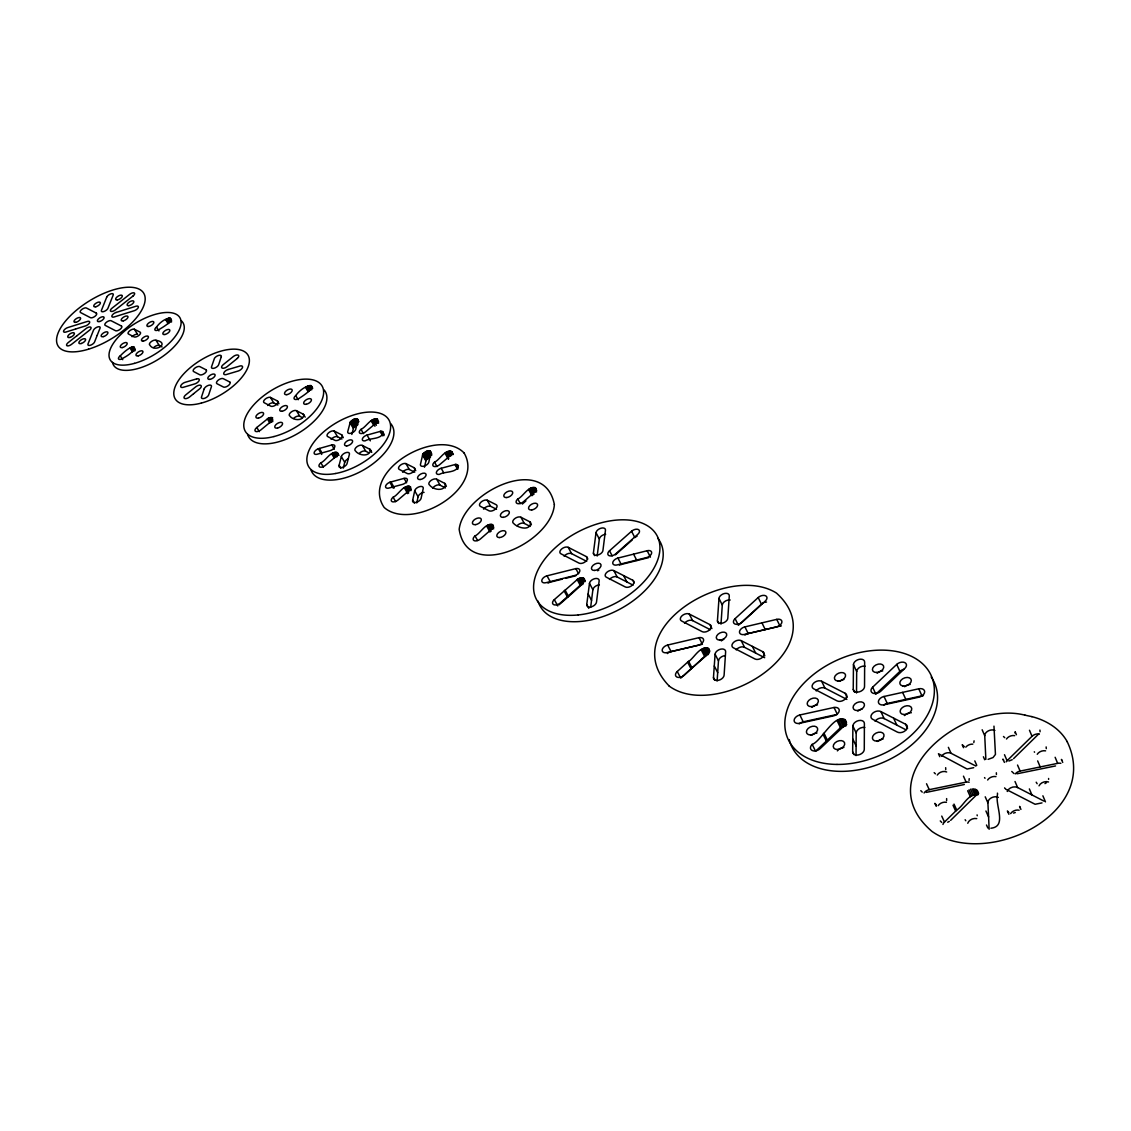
<?xml version="1.0" encoding="UTF-8"?>
<svg xmlns="http://www.w3.org/2000/svg" width="1131" height="1131" viewBox="0 0 1131 1131"><rect width="100%" height="100%" fill="white"/><g stroke="black" fill="none" stroke-linecap="round" stroke-linejoin="round"><path stroke-width="1.5" d="M856.04 755.593L856.195 733.001L852.887 726.06A6.023 4.043 -23.6 0 1 858.669 720.574A6.023 4.043 -23.6 0 1 864.395 723.557L864.282 749.358A6.079 4.142 -23.7 0 1 858.443 754.942A6.079 4.142 -23.7 0 1 852.661 751.832L852.887 726.06M856.52 693.006L856.676 671.545L853.453 664.646A5.867 3.831 -23.3 0 1 859.079 659.359A5.867 3.831 -23.3 0 1 864.65 662.116L864.536 686.277A5.924 3.916 -23.4 0 1 859.277 691.847A5.924 3.916 -23.4 0 1 853.241 689.387L853.453 664.646M717.125 680.947L718.468 660.872L715.089 654.227A5.613 3.563 -26.1 0 1 720.617 649.166A5.613 3.563 -26.1 0 1 725.635 651.781L724.109 675.165A5.669 3.633 -26.3 0 1 718.51 680.311A5.669 3.633 -26.3 0 1 713.463 677.596L715.089 654.227M720.998 624.086L722.285 605.014L718.991 598.412A5.485 3.379 -25.7 0 1 724.377 593.521A5.485 3.379 -25.7 0 1 729.283 595.938L727.827 617.922A5.528 3.45 -25.9 0 1 722.766 623.068A5.528 3.45 -25.9 0 1 717.436 620.933L718.991 598.412M945.742 769.674L945.672 767.68M590.651 607.375L592.884 589.703L589.477 583.342A5.231 3.11 -27.9 0 1 594.75 578.662A5.231 3.11 -27.9 0 1 599.147 580.938L596.504 602.116A5.287 3.181 -28.1 0 1 591.174 606.866A5.287 3.181 -28.1 0 1 586.749 604.505L589.477 583.342M597.168 556.056L599.331 539.006L596.009 532.687A5.118 2.969 -27.5 0 1 601.155 528.163A5.118 2.969 -27.5 0 1 605.467 530.283L602.964 550.246A5.16 3.025 -27.6 0 1 598.101 554.982A5.16 3.025 -27.6 0 1 593.393 553.144L596.009 532.687M946.633 800.649L946.633 798.585M996.439 774.537L996.34 772.784M1015.256 733.397L1015.143 731.715L1016.43 734.712M1040.068 731.771L1039.926 730.075M1046.302 748.651L1046.147 746.927M416.788 502.913L418.088 496.735A4.736 2.573 -29.7 0 1 421.863 492.975M412.716 500.058L414.695 490.812A4.75 2.559 -29.7 0 1 419.615 486.641A4.75 2.559 -29.7 0 1 423.22 488.521L421.029 498.587A4.764 2.587 -29.8 0 1 415.671 502.503A4.764 2.587 -29.8 0 1 412.716 500.058L414.427 503.026M424.45 467.244L426.104 460.091L430.614 456.825L427.306 450.93L422.782 454.21L420.421 464.558A4.68 2.502 -29.5 0 0 424.337 466.043A4.68 2.502 -29.5 0 0 428.903 461.816L430.883 451.976L430.077 450.972L427.306 450.93M969.055 780.447L969.21 778.651M343.259 468.135L344.715 462.31A4.538 2.361 -30.4 0 1 348.39 458.719M339.13 465.293L341.336 456.556A4.552 2.361 -30.4 0 1 346.1 452.584A4.552 2.361 -30.4 0 1 349.408 454.309L346.977 463.823A4.566 2.375 -30.5 0 1 341.788 467.555A4.566 2.375 -30.5 0 1 339.13 465.293L340.827 468.163M351.798 434.445L353.621 427.702L357.976 424.563L354.667 418.866L350.313 421.99L347.698 431.773A4.496 2.304 -30.1 0 0 351.317 433.145A4.496 2.304 -30.1 0 0 355.756 429.116L357.99 419.813L357.283 418.866L354.667 418.866M973.805 742.586L974.088 740.833M846.44 722.37L844.376 725.664L820.116 748.68A5.994 4.043 -24.7 0 1 812.044 750.418A5.994 4.043 -24.7 0 1 812.185 744.368C821.672 741.272 836.898 708.642 846.44 722.37L845.182 719.57M942.957 824.457A6.39 4.538 -21.7 0 1 944.484 822.053L956.713 810.065C963.697 805.922 968.108 793.128 977.834 794.994L975.162 789M812.185 744.368L815.578 751.267L840.489 727.7L846.101 725.763L842.779 718.835M687.62 662.172C694.208 658.525 699.382 645.561 708.473 648.459C712.191 653.506 702.224 657.139 700.301 660.49L684.184 675.292A5.598 3.549 -27 0 1 676.79 677.002A5.598 3.549 -27 0 1 677.257 671.503L687.62 662.172L691.041 668.774L680.706 678.119L677.257 671.503M691.041 668.774L707.045 654.92L703.666 648.289M564.185 591.004L578.224 578.733L581.9 577.715L584.359 578.832L583.469 582.408L560.396 602.922A5.231 3.11 -28.6 0 1 553.596 604.604A5.231 3.11 -28.6 0 1 554.317 599.628L564.185 591.004L567.635 597.324L559.011 604.859M567.635 597.324L580.514 585.801L577.107 579.468M975.869 795.574L950.634 820.343M1006.152 761.87A6.348 4.425 -19.9 0 1 1007.071 760.725L1032.023 736.295A6.348 4.383 -19.2 0 1 1039.389 734.033M1013.56 758.647L1038.668 734.019M903.895 669.283A5.938 3.916 -22.4 0 0 899.894 671.376L875.846 694.151L872.623 687.21L896.727 664.406A5.952 3.916 -22.4 0 1 904.786 662.596A5.952 3.916 -22.4 0 1 904.857 668.364L880.696 691.267A5.966 3.958 -23 0 1 872.623 693.049A5.966 3.958 -23 0 1 872.623 687.21M763.821 602.682A5.528 3.464 -25 0 0 761.446 604.194L738.402 625.287L735.108 618.643L758.194 597.536A5.542 3.45 -25 0 1 765.588 595.768A5.542 3.45 -25 0 1 765.334 600.999L742.176 622.191A5.556 3.478 -25.6 0 1 734.782 623.944A5.556 3.478 -25.6 0 1 735.108 618.643M609.51 550.769L631.565 531.245A5.174 3.025 -26.9 0 1 638.351 529.534A5.174 3.025 -26.9 0 1 637.827 534.284L615.716 553.879A5.188 3.054 -27.4 0 1 608.93 555.59A5.188 3.054 -27.4 0 1 609.51 550.769L612.182 555.858M615.434 554.826L632.257 539.911M475.034 535.938C480.491 533.662 486.146 521.235 493.342 525.265L492.367 528.573L480.307 539.063A4.948 2.785 -29.3 0 1 473.988 540.561A4.948 2.785 -29.3 0 1 475.034 535.938L477.607 540.505M517.786 498.983C523.073 496.905 529.138 484.096 536.179 488.465L534.949 491.745L523.399 501.768A4.92 2.757 -28.5 0 1 517.051 503.436A4.92 2.757 -28.5 0 1 517.786 498.983L520.288 503.578M522.324 504.058L525.929 500.934M393.121 497.23C398.395 495.152 403.809 483.361 410.638 487.037L409.592 490.133L397.914 500.1A4.736 2.545 -30.1 0 1 391.962 501.57A4.736 2.545 -30.1 0 1 393.121 497.23L395.68 501.655M434.516 462.127C439.634 460.26 445.43 448.088 452.103 452.075L450.817 455.171L439.634 464.685A4.708 2.516 -29.3 0 1 433.64 466.325A4.708 2.516 -29.3 0 1 434.516 462.127L437.018 466.58M320.851 462.819C325.954 460.882 331.157 449.7 337.66 453.05L336.571 455.977L325.233 465.477A4.538 2.347 -30.7 0 1 319.592 466.919A4.538 2.347 -30.7 0 1 320.851 462.819L323.409 467.103M361.015 429.356C366.373 427.009 370.671 417.339 377.556 419.205L376.566 422.641L365.709 431.717A4.51 2.319 -30 0 1 360.026 433.314A4.51 2.319 -30 0 1 361.015 429.356L363.503 433.654M256.808 427.49L268.287 418.258L272.599 417.664L271.822 420.888L260.851 429.936A4.368 2.163 -31.1 0 1 255.493 431.349A4.368 2.163 -31.1 0 1 256.808 427.49L259.338 431.646M295.742 395.567C305.865 381.713 323.678 382.646 300.068 397.744A4.326 2.135 -30.4 0 1 294.668 399.3A4.326 2.135 -30.4 0 1 295.742 395.567L298.202 399.738M120.268 355.827C135.833 339.767 140.668 348.588 123.59 357.877A3.987 1.795 -31.8 0 1 118.826 359.234A3.987 1.795 -31.8 0 1 120.268 355.827L122.728 359.7M156.516 327.057C165.861 314.192 181.865 316.213 160.121 328.867A3.958 1.781 -31.3 0 1 155.315 330.351A3.958 1.781 -31.3 0 1 156.516 327.057L158.934 330.945M1044.973 783.613L1046.472 782.638M973.72 767.666L967.09 769.038L938.447 753.727L939.79 756.681M1012.231 759.693L1008.923 761.05M947.693 822.237L949.291 821.403M1042.004 802.897L1035.105 804.268L1005.798 789.212M1013.503 813.09L1015.27 812.553M318.334 448.753L331.821 444.95A4.51 2.319 -30.5 0 1 334.762 446.901A4.51 2.319 -30.5 0 1 329.828 450.732L317.995 454.012A4.496 2.304 -30.6 0 1 314.121 452.895A4.496 2.304 -30.6 0 1 318.334 448.753L321.713 454.45M367.052 435.082L366.529 435.237A4.538 2.347 -30 0 0 362.358 439.026A4.538 2.347 -30 0 0 365.228 440.807C370.162 437.739 381.811 439.705 383.31 432.24L380.638 431.293L367.052 435.082L370.374 440.836M389.842 482.258L404.064 478.371A4.694 2.516 -29.9 0 1 407.287 480.477A4.694 2.516 -29.9 0 1 402.184 484.478L389.7 487.843A4.694 2.502 -30.1 0 1 385.53 486.613A4.694 2.502 -30.1 0 1 389.842 482.258L393.235 488.125L394.323 487.829L390.93 481.947M441.203 468.276L440.652 468.432A4.722 2.545 -29.3 0 0 436.382 472.419A4.722 2.545 -29.3 0 0 439.507 474.341C444.596 471.16 457.15 473.366 458.437 465.435L455.553 464.403L441.203 468.276L443.705 472.744M617.936 558.078L617.3 558.247A5.217 3.096 -27.4 0 0 612.748 562.729A5.217 3.096 -27.4 0 0 616.607 565.048L646.423 557.625A5.245 3.11 -26.9 0 0 651.654 552.96A5.245 3.11 -26.9 0 0 647.144 550.726L617.936 558.078L621.272 564.454L648.742 557.583M621.272 564.454L620.636 564.623A5.217 3.096 -27.4 0 0 619.406 565.161M964.333 784.504L926.303 792.379M547.022 575.82L575.835 568.61A5.188 3.054 -28.1 0 1 579.793 571.141A5.188 3.054 -28.1 0 1 574.279 575.622L546.004 582.691A5.16 3.025 -28.6 0 1 541.791 580.443A5.16 3.025 -28.6 0 1 547.022 575.82L550.458 582.097L562.305 579.143M565.684 578.309L575.849 575.778M744.905 626.885L744.226 627.055A5.598 3.52 -25.5 0 0 739.476 631.904A5.598 3.52 -25.5 0 0 743.901 634.548L776.417 626.956A5.627 3.549 -24.9 0 0 781.917 621.909A5.627 3.549 -24.9 0 0 776.757 619.364L744.905 626.885L748.213 633.558L780.008 626.079A5.613 3.563 -24.8 0 1 781.38 625.895M748.213 633.558L747.534 633.728A5.584 3.534 -25.5 0 0 744.99 635.085M667.672 645.038L699.043 637.658A5.542 3.478 -26.5 0 1 703.581 640.542A5.542 3.478 -26.5 0 1 697.785 645.377L666.979 652.601A5.514 3.45 -27.1 0 1 662.186 650.028A5.514 3.45 -27.1 0 1 667.672 645.038L671.093 651.597L702.422 644.26L699.043 637.658M884.032 696.484L883.283 696.654A6.008 4.001 -22.9 0 0 878.377 701.913A6.008 4.001 -22.9 0 0 883.438 704.91L918.938 697.177A6.051 4.043 -22.1 0 0 924.663 691.705A6.051 4.043 -22.1 0 0 918.768 688.793L884.032 696.484L887.255 703.468L921.935 695.834A6.037 4.043 -22 0 1 923.433 695.65M887.255 703.468L886.506 703.638A5.994 4.015 -22.8 0 0 883.792 705.08M799.857 714.976L834.028 707.469A5.938 3.958 -24.1 0 1 839.244 710.735A5.938 3.958 -24.1 0 1 833.151 715.951L799.589 723.303A5.909 3.916 -24.9 0 1 794.118 720.376A5.909 3.916 -24.9 0 1 799.857 714.976L803.222 721.832L837.35 714.368L834.028 707.469M1060.85 763.326A6.461 4.524 -18.6 0 0 1057.669 763.354L1019.314 771.257A6.404 4.482 -19.6 0 0 1015.341 773.873M924.084 793.001A6.277 4.397 -22.1 0 1 929.258 789.664L966.143 782.115A6.319 4.439 -21.1 0 1 969.154 782.256M1016.981 773.788L1055.534 765.941M988.098 759.353L993.032 757.558L995.45 754.434L993.965 726.13M990.883 828.231C1007.636 826.549 994.545 804.975 997.584 793.962L997.386 793.128M1025.082 715.202C965.323 699.453 866.671 775.866 932.043 831.469C986.43 869.442 1102.174 813.726 1067.113 741.526M1031.755 716.602C1046.118 720.221 1059.973 728.548 1067.296 741.823M1024.856 715.145L1031.995 716.658M303.235 414.186L303.9 414.78C303.15 421.524 293.056 420.534 289.805 415.982A4.368 2.163 -30.6 0 1 291.077 412.122A4.368 2.163 -30.6 0 1 296.463 410.694L303.235 414.186L305.2 417.127M529.732 521.759L530.623 522.494C530.425 531.683 517.277 527.725 513.587 523.37A4.962 2.799 -28.6 0 1 514.577 518.776A4.962 2.799 -28.6 0 1 520.939 517.263L529.732 521.759L531.414 524.841M444.709 483.361L445.515 484.04C445.105 491.985 432.975 489.935 429.596 485.043A4.75 2.559 -29.5 0 1 430.699 480.717A4.75 2.559 -29.5 0 1 436.707 479.233L444.709 483.361L446.392 486.344M369.752 449.247L370.473 449.869C369.879 457.193 358.838 455.722 355.516 450.986A4.552 2.361 -30.2 0 1 356.717 446.901A4.552 2.361 -30.2 0 1 362.401 445.444L369.752 449.247L371.42 452.131M964.333 746.658L962.212 744.707L963.527 747.69M669.128 686.065C717.492 721.465 837.209 647.724 776.432 593.054C727.36 562.149 614.43 630.49 669.396 686.234M1013.956 773.547L1011.764 771.455M487.235 500.199L496.141 504.695A4.892 2.729 -28.9 0 1 495.35 509.148A4.892 2.729 -28.9 0 1 489.044 510.802L480.647 506.49A4.877 2.7 -29 0 1 480.929 502.221A4.877 2.7 -29 0 1 487.235 500.199L490.585 506.264L496.523 509.275M632.78 580.274A5.287 3.181 -27.3 0 1 632.243 585.264A5.287 3.181 -27.3 0 1 625.287 586.961L606.188 577.121A5.245 3.11 -27.6 0 1 607.022 572.159A5.245 3.11 -27.6 0 1 613.85 570.618L632.78 580.274L634.123 582.847M414.087 467.711A4.68 2.502 -29.7 0 1 413.154 471.91A4.68 2.502 -29.7 0 1 407.217 473.521L399.54 469.563A4.665 2.474 -29.8 0 1 399.992 465.548A4.665 2.474 -29.8 0 1 405.944 463.597L414.087 467.711L415.756 470.666M613.85 570.618L617.201 577.008L633.077 585.151M762.845 651.739A5.683 3.633 -25.4 0 1 762.577 657.252A5.683 3.633 -25.4 0 1 754.985 658.991L733.171 647.695A5.613 3.563 -25.8 0 1 733.765 642.224A5.613 3.563 -25.8 0 1 741.215 640.655L762.845 651.739L764.839 655.782M905.606 724.25A6.107 4.128 -22.6 0 1 905.691 730.343A6.107 4.128 -22.6 0 1 897.392 732.11L872.468 719.203A6.023 4.043 -23.1 0 1 872.75 713.18A6.023 4.043 -23.1 0 1 880.893 711.597L905.606 724.25L907.543 728.477M586.367 556.608A5.16 3.025 -27.9 0 1 585.731 561.414A5.16 3.025 -27.9 0 1 579.001 563.111L560.905 553.78A5.118 2.969 -28.2 0 1 561.584 549.044A5.118 2.969 -28.2 0 1 568.229 547.347L586.367 556.608L587.71 559.138M277.321 400.911A4.312 2.121 -30.7 0 1 276.218 404.644A4.312 2.121 -30.7 0 1 270.86 406.199L264.371 402.82A4.298 2.092 -30.8 0 1 265.036 399.257A4.298 2.092 -30.8 0 1 270.436 397.405L277.321 400.911L278.975 403.682M341.633 434.813A4.496 2.304 -30.3 0 1 340.601 438.771A4.496 2.304 -30.3 0 1 334.96 440.355L327.919 436.693A4.482 2.276 -30.4 0 1 328.485 432.919A4.482 2.276 -30.4 0 1 334.154 431.01L341.633 434.813L343.301 437.669M134.349 329.206L140.088 332.132A3.944 1.767 -31.5 0 1 138.859 335.426A3.944 1.767 -31.5 0 1 134.066 336.897L128.651 334.083A3.93 1.753 -31.5 0 1 129.5 330.931A3.93 1.753 -31.5 0 1 134.349 329.206L137.558 334.338A3.93 1.753 -31.5 0 0 132.058 336.727M405.944 463.597L409.295 469.464L414.724 472.221M741.215 640.655L744.551 647.342L764.669 657.705M880.893 711.597L884.145 718.581L905.846 729.764M1015.016 781.507L1017.631 787.558L1043.97 801.116M845.154 693.303A5.924 3.916 -23.9 0 1 845.083 699.142A5.924 3.916 -23.9 0 1 837.096 700.895L813.641 688.765A5.853 3.831 -24.3 0 1 813.797 683.025A5.853 3.831 -24.3 0 1 821.643 681.258L845.154 693.303L847.119 697.445M568.229 547.347L571.593 553.639L586.706 561.372M709.9 624.609A5.528 3.45 -26.3 0 1 709.505 629.91A5.528 3.45 -26.3 0 1 702.181 631.649L681.583 620.976A5.471 3.379 -26.6 0 1 682.035 615.759A5.471 3.379 -26.6 0 1 689.26 614.034L709.9 624.609L711.908 628.582M270.436 397.405L273.73 402.919L277.873 405.039M334.154 431.01L337.49 436.693L341.972 438.998M520.939 517.263L524.303 523.413L530.156 526.424M821.643 681.258L824.937 688.115L846.865 699.41M948.372 747.337L951.03 753.274L975.883 766.069M689.26 614.034L692.596 620.594L710.296 629.698M436.707 479.233L440.058 485.185L445.402 487.942M156.021 340.29C170.654 342.877 154.678 353.367 149.829 345.054A3.987 1.795 -31.4 0 1 151.229 341.661A3.987 1.795 -31.4 0 1 156.021 340.29L159.259 345.492L162.072 346.948M296.463 410.694L299.786 416.279L302.5 417.692M362.401 445.444L365.751 451.212L368.692 452.739M935.408 773.844L934.164 772.629M1008.894 812.609L1007.382 810.969L1008.894 814.278M1037.141 783.726L1036.194 782.214M1004.752 737.695L1003.48 736.493M1034.54 752.242L1034.3 751.762M922.232 792.11L920.804 790.654M936.341 804.848L934.885 803.363L936.256 806.332M941.741 822.435L940.271 820.922M464.219 453.107C438.347 425.694 359.404 471.132 384.172 507.48C411.359 531.598 485.538 489.327 464.035 452.867M1003.607 760.089L1002.928 759.113L1004.427 762.407M984.55 777.591L985.016 778.284M1005.049 788.59L1004.611 787.869M965.139 819.721L965.803 820.738M131.846 347.061L134.292 350.935M130.927 347.5L133.373 351.373M130.065 348.065L132.497 351.939M133.557 346.637L135.183 349.225M132.737 346.765L135.183 350.638M170.018 317.868L171.601 320.455M169.226 317.952L171.615 321.84M168.349 318.207L170.739 322.095M167.43 318.617L169.028 321.204M166.554 319.14L168.943 323.028M166.144 319.451L168.533 323.339M165.748 319.748L168.137 323.636M271.228 417.339L272.896 420.11M270.295 417.452L272.811 421.623M269.291 417.777L271.808 421.934M268.287 418.258L270.79 422.414M267.34 418.866L269.842 423.022M319.366 448.456L321.911 452.725M331.708 453.785L334.239 458.083M341.336 456.556L344.715 462.31M337.264 452.57L338.947 455.44M336.628 452.287L338.31 455.157M331.821 444.95L334.352 449.233M335.78 452.202L337.476 455.058M334.804 452.329L337.335 456.613M333.758 452.64L336.289 456.938M332.698 453.149L335.228 457.433M307.462 386.208L309.908 390.379M306.487 386.788L308.947 390.958M306.063 387.127L308.509 391.298M305.639 387.466L308.084 391.637M311.096 385.544L312.736 388.329M310.361 385.417L311.986 388.202M309.456 385.501L311.902 389.672M308.466 385.77L310.926 389.941M350.879 421.213L354.187 426.924M350.313 421.99L353.621 427.702M350.016 422.683L353.339 428.38M357.283 418.866L358.923 421.722M356.562 418.668L358.216 421.524M355.671 418.668L358.145 422.952M353.621 419.248L356.915 424.959M370.077 449.389L371.746 452.287M352.589 419.799L355.897 425.496M351.656 420.463L354.964 426.175M404.318 487.758L407.711 493.653M414.695 490.812L418.088 496.735M380.115 431.42L382.603 435.746M373.117 419.544L376.411 425.284M372.113 420.152L374.573 424.45M409.493 486.217L411.189 489.172M371.661 420.506L374.955 426.246M371.222 420.859L373.697 425.171M404.064 478.371L406.595 482.781M408.602 486.118L411.133 490.543M407.556 486.231L410.101 490.656M406.439 486.556L408.984 490.995M405.336 487.079L408.729 492.989M376.962 418.88L378.602 421.75M376.171 418.753L378.631 423.065M375.223 418.823L377.683 423.135M382.391 431.378L384.045 434.262M381.599 431.222L384.073 435.562M374.177 419.092L376.637 423.404M380.638 431.293L383.126 435.619M423.362 453.39L426.684 459.271M422.782 454.21L426.104 460.091M422.513 454.931L425.836 460.812M429.313 450.746L431.788 455.157M428.366 450.732L430.84 455.143M426.189 451.326L429.511 457.221M425.115 451.891L428.437 457.786M424.153 452.598L427.476 458.479M430.077 450.972L431.731 453.913M445.501 452.852L448.795 458.776M445.034 453.234L448.343 459.158M451.721 451.538L453.375 454.506M492.084 524.374L493.78 527.428M451.085 451.184L452.725 454.153M491.123 524.261L493.667 528.841M450.223 451.043L451.877 454.012M490.006 524.374L492.55 528.955M449.219 451.113L451.693 455.553M456.571 464.346L458.225 467.329M455.553 464.403L458.041 468.87M448.116 451.382L450.59 455.835M488.832 524.713L491.377 529.294M455.001 464.53L457.49 469.012M446.999 451.849L449.474 456.302M487.673 525.251L491.066 531.358M445.953 452.485L448.427 456.924M486.599 525.957L490.006 532.065M554.317 599.628L557.781 605.947M565.076 590.099L568.525 596.419M579.454 578.167L582.861 584.501M530.693 488.168L533.988 494.289M578.224 578.733L581.631 585.066M529.605 488.818L532.899 494.954M529.124 489.214L532.432 495.35M528.658 489.61L531.952 495.731M586.749 604.505L588.813 608.322M583.794 578.238L585.151 580.769M535.034 487.503L536.688 490.571M582.96 577.856L584.996 581.659M534.115 487.334L536.575 491.943M581.9 577.715L583.949 581.518M533.026 487.39L535.5 491.999M575.835 568.61L578.549 573.657M580.712 577.814L583.44 582.889M531.867 487.673L534.341 492.282M588.148 594.001L591.57 600.363M593.393 553.144L594.722 555.674M623.591 575.637L626.956 582.041M633.572 554.162L636.88 560.566M688.539 661.197L691.974 667.799M631.565 531.245L634.844 537.621A5.16 3.04 -26.9 0 1 637.078 536.207M713.463 677.596L714.834 680.268M647.144 550.726L650.438 557.159M705.023 647.936L708.416 654.566M714.311 666.003L717.718 672.662M702.337 648.897L705.73 655.513M701.149 649.689L704.542 656.319M708.473 648.459L709.83 651.117M707.511 648.021L709.547 652.007M706.338 647.837L709.052 653.153M717.436 620.933L718.765 623.577M752.355 646.409L755.678 653.124M761.955 622.87L765.235 629.585M758.194 597.536L761.446 604.194M823.99 733.213L827.355 740.112M823.029 734.273L826.393 741.173M776.757 619.364L780.008 626.079M839.852 719.274L843.175 726.201M838.424 719.91L841.747 726.837M852.661 751.832L853.99 754.617M837.166 720.772L840.489 727.7M844.094 719.062L846.737 724.603M852.816 739.038L856.153 745.993M841.337 718.906L844.645 725.833M853.241 689.387L854.541 692.158M941.741 816.087L944.484 822.053M926.529 783.755L929.258 789.664M893.617 718.171L896.855 725.183M953.998 804.099L956.713 810.065M902.637 692.398L905.818 699.396M953.009 805.244L955.737 811.21M896.727 664.406L899.894 671.376M967.669 790.753L970.356 796.733M918.768 688.793L921.935 695.834M972.137 788.788L974.809 794.768M970.525 789.169L973.211 795.15M986.501 825.008L987.858 828.019M963.456 776.149L966.143 782.115M969.013 789.834L971.685 795.814M977.283 790.413L978.626 793.411M976.378 789.579L978.386 794.061M985.921 810.998L988.607 817.006L989.13 829.277M973.72 788.731L976.392 794.725M985.214 796.804L987.886 802.812L988.607 817.006M974.795 760.894L976.774 765.376M983.39 756.766L984.705 759.749M982.146 729.778L984.733 735.744L985.864 759.368M1020.925 809.414L1019.611 806.389L1019.908 807.562M1004.484 754.716L1007.071 760.725M1017.532 765.051L1020.134 771.088M1029.351 788.915L1031.953 794.98M1042.881 795.8L1045.468 801.879M1037.664 760.909L1040.223 766.974M1029.479 730.258L1032.023 736.295M1055.124 757.275L1057.669 763.354M1062.73 762.45L1061.458 759.41L1061.698 760.216M977.071 814.885L977.255 815.734M1048.607 778.481L1048.621 779.358M181.313 320.752A40.688 18.35 -31.5 0 1 157.492 359.856A40.688 18.35 -31.5 0 1 112.492 362.401M153.731 347.5A3.987 1.81 -31.4 0 1 159.259 345.492M941.642 756.158A6.221 4.298 -21.5 0 1 951.03 753.274M1007.226 791.474A6.433 4.538 -19.8 0 1 1017.631 787.558M987.646 779.994A6.362 4.467 -20.4 0 1 995.959 776.615M984.733 735.744A6.249 4.284 -20.4 0 1 988.268 730.923A6.249 4.284 -20.4 0 1 994.884 730.47M987.886 802.812A6.418 4.538 -20.4 0 1 991.505 797.765A6.418 4.538 -20.4 0 1 998.32 797.397M1039.036 785.833A6.475 4.566 -19 0 1 1048.536 781.973M937.26 775.046A6.263 4.354 -21.7 0 1 946.661 771.978M965.803 747.153A6.249 4.298 -20.9 0 1 972.773 744.156M1010.647 813.613A6.489 4.623 -19.8 0 1 1019.144 810.178M1006.477 739.01A6.305 4.34 -19.9 0 1 1014.705 735.645M1037.24 754.264A6.39 4.453 -19.1 0 1 1045.595 750.857M938.15 805.682A6.334 4.467 -21.8 0 1 946.435 802.317M967.754 823.283A6.433 4.581 -21 0 1 976.746 818.618M931.195 677.045A78.166 52.28 -23.4 0 1 884.301 761.912A78.166 52.28 -23.4 0 1 789.24 739.617M816.2 690.914A5.839 3.845 -24.3 0 1 824.937 688.115M875.069 721.196A6.008 4.043 -23.1 0 1 884.145 718.581M858.033 711.046A5.966 3.987 -23.5 0 1 862.048 708.939M856.676 671.545A5.853 3.831 -23.3 0 1 865.059 666.173M799.235 723.911A5.895 3.93 -24.9 0 1 803.222 721.832M856.195 733.001A6.008 4.057 -23.5 0 1 864.819 727.473M904.517 715.57A6.051 4.086 -22.4 0 1 911.332 712.756M812.143 707.243A5.867 3.888 -24.5 0 1 817.515 704.896M839.782 681.3A5.853 3.845 -23.8 0 1 843.882 679.505M877.387 741.455A6.065 4.128 -23.1 0 1 882.986 739.151M877.288 673.185A5.895 3.888 -22.9 0 1 882.731 670.923M904.644 686.729A5.98 3.987 -22.3 0 1 910.158 684.439M811.493 735.32A5.938 3.987 -24.6 0 1 816.964 733.044M837.378 750.885A6.023 4.086 -24.1 0 1 843.867 747.506M718.468 660.872A5.598 3.563 -26.1 0 1 725.339 655.627M721.338 640.909A5.556 3.506 -26 0 1 723.741 639.397M736.196 649.858A5.598 3.563 -25.7 0 1 744.551 647.342M667.361 653.548A5.499 3.464 -27.1 0 1 671.093 651.597M684.524 623.266A5.457 3.393 -26.5 0 1 692.596 620.594M765.178 602.243A5.528 3.464 -25 0 1 766.521 602.045M722.285 605.014A5.471 3.393 -25.7 0 1 730.188 600.01M592.884 589.703A5.231 3.124 -27.9 0 1 599.373 584.84M597.606 570.787A5.188 3.082 -27.8 0 1 598.808 570.151M609.51 579.425A5.231 3.124 -27.6 0 1 617.201 577.008M548.026 583.144A5.146 3.04 -28.6 0 1 550.458 582.097M564.129 556.198A5.104 2.983 -28.1 0 1 571.593 553.639M657.634 538.13A68.072 40.377 -27.8 0 1 618.982 609.637A68.072 40.377 -27.8 0 1 538.059 601.141M599.331 539.006A5.104 2.983 -27.5 0 1 605.665 534.284M483.559 509.12A4.863 2.714 -29 0 1 490.585 506.264M517.079 525.759A4.962 2.813 -28.6 0 1 524.303 523.413M422.994 492.565A4.736 2.573 -29.7 0 1 424.068 492.381M432.622 488.295A4.736 2.573 -29.5 0 1 440.058 485.185M402.622 472.221A4.651 2.474 -29.8 0 1 409.295 469.464M359.262 453.418A4.538 2.361 -30.2 0 1 365.751 451.212M331.114 439.365A4.467 2.29 -30.4 0 1 337.49 436.693M390.704 423.616A46.357 23.949 -30.2 0 1 363.899 469.775A46.357 23.949 -30.2 0 1 310.926 469.761M324.215 390.039A44.505 22.055 -30.7 0 1 297.396 433.753A44.505 22.055 -30.7 0 1 247.604 434.332M267.651 405.492A4.298 2.106 -30.8 0 1 273.73 402.919M293.608 418.428A4.368 2.177 -30.6 0 1 299.786 416.279M554.36 504.596C551.928 542.371 467.527 582.847 459.172 529.379C463.088 492.649 544.492 452.626 554.36 504.596M204.188 388.88L201.643 396.585A4.171 1.993 -31.3 0 0 203.82 398.522A4.171 1.993 -31.3 0 0 208.599 395.143L211.398 386.745A4.156 1.965 -31.3 0 0 208.627 385.303A4.156 1.965 -31.3 0 0 204.188 388.88M221.252 356.845L218.735 364.479A4.114 1.923 -31 0 1 214.551 368.098A4.114 1.923 -31 0 1 211.483 366.967L214.466 358.301A4.1 1.909 -31 0 1 218.962 355.346A4.1 1.909 -31 0 1 221.252 356.845M97.153 335.412L94.608 341.915A3.888 1.711 -31.9 0 1 90.395 345.238A3.888 1.711 -31.9 0 1 88.006 343.951L93.491 330.21A3.86 1.682 -31.8 0 1 97.676 326.93A3.86 1.682 -31.8 0 1 100.051 328.174L97.153 335.412M106.738 297.071L101.38 310.502A3.817 1.654 -31.6 0 0 104.038 311.463A3.817 1.654 -31.6 0 0 107.982 308.141L113.199 295.035A3.789 1.626 -31.4 0 0 110.838 293.862A3.789 1.626 -31.4 0 0 106.738 297.071M76.809 335.822L68.284 342.523A3.86 1.682 -32.1 0 0 66.969 345.747A3.86 1.682 -32.1 0 0 71.578 344.319L89.095 330.535A3.845 1.682 -31.8 0 0 90.805 327.227A3.845 1.682 -31.8 0 0 86.324 328.358L76.809 335.822M193.571 393.715L189.513 397.023A4.156 1.965 -31.5 0 1 184.48 398.409A4.156 1.965 -31.5 0 1 185.866 394.79L195.974 386.632A4.142 1.951 -31.4 0 1 200.922 385.459A4.142 1.951 -31.4 0 1 199.268 389.135L193.571 393.715M237.354 358.386L227.232 366.571A4.128 1.937 -30.9 0 1 222.157 368.084A4.128 1.937 -30.9 0 1 223.302 364.592L233.65 356.279A4.114 1.937 -30.8 0 1 238.245 355.176A4.114 1.937 -30.8 0 1 237.354 358.386M132.991 296.053L115.419 309.866A3.831 1.668 -31.5 0 1 110.81 311.308A3.831 1.668 -31.5 0 1 112.054 308.155L129.584 294.385A3.817 1.654 -31.3 0 1 134.193 292.929A3.817 1.654 -31.3 0 1 132.991 296.053M116.055 312.467L115.631 312.608A3.845 1.682 -31.5 0 0 111.941 315.733A3.845 1.682 -31.5 0 0 113.962 317.033L134.137 310.742A3.86 1.697 -31.3 0 0 138.293 307.476A3.86 1.697 -31.3 0 0 135.861 306.261L116.055 312.467M75.607 329.008L65.951 332.033A3.817 1.654 -32 0 1 63.661 330.803A3.817 1.654 -32 0 1 67.818 327.552L87.455 321.416A3.831 1.668 -31.8 0 1 89.519 322.844A3.831 1.668 -31.8 0 1 85.221 326.025L75.607 329.008M228.151 369.512L227.684 369.653A4.142 1.965 -31 0 0 223.782 373.074A4.142 1.965 -31 0 0 226.158 374.587L238.387 370.954A4.156 1.965 -30.8 0 0 242.458 367.603A4.156 1.965 -30.8 0 0 240.295 365.921L228.151 369.512M196.695 378.871L185.569 382.193A4.114 1.937 -31.4 0 0 180.734 385.883A4.114 1.937 -31.4 0 0 183.985 387.099L194.546 383.975A4.128 1.937 -31.3 0 0 199.127 380.525A4.128 1.937 -31.3 0 0 196.695 378.871M229.777 382.024L223.358 378.715A4.156 1.979 -31.1 0 0 218.297 380.101A4.156 1.979 -31.1 0 0 216.954 383.706L223.641 387.127A4.171 1.993 -31.1 0 0 228.519 385.417A4.171 1.993 -31.1 0 0 229.777 382.024M121.427 326.025L111.206 320.78A3.86 1.682 -31.6 0 0 106.611 322.109A3.86 1.682 -31.6 0 0 105.197 325.36L115.489 330.704A3.888 1.711 -31.6 0 0 120.169 329.262A3.888 1.711 -31.6 0 0 121.427 326.025M205.983 369.766L199.706 366.557A4.1 1.909 -31.2 0 0 194.617 368.338A4.1 1.909 -31.2 0 0 193.853 371.675L199.763 374.771A4.114 1.923 -31.2 0 0 204.796 373.258A4.114 1.923 -31.2 0 0 205.983 369.766M96.291 313.103L86.394 308A3.789 1.626 -31.7 0 0 81.842 309.442A3.789 1.626 -31.7 0 0 80.57 312.552L90.452 317.684A3.817 1.654 -31.7 0 0 95.032 316.256A3.817 1.654 -31.7 0 0 96.291 313.103M99.853 321.458A3.831 1.668 -31.7 0 0 104.024 317.203A3.831 1.668 -31.7 0 0 98.369 318.97A3.831 1.668 -31.7 0 0 99.853 321.458M134.433 363.376A40.744 18.294 -31.4 0 0 180.197 318.235A40.744 18.294 -31.4 0 0 120.522 334.79A40.744 18.294 -31.4 0 0 134.433 363.376M122.417 347.556A3.958 1.767 -31.7 0 0 127.195 343.23A3.958 1.767 -31.7 0 0 121.583 344.488A3.958 1.767 -31.7 0 0 122.417 347.556M138.293 355.841A4.001 1.81 -31.6 0 0 142.93 351.416A4.001 1.81 -31.6 0 0 137.148 352.886A4.001 1.81 -31.6 0 0 138.293 355.841M164.942 334.493A3.987 1.795 -31.2 0 0 169.862 330.195A3.987 1.795 -31.2 0 0 164.249 331.312A3.987 1.795 -31.2 0 0 164.942 334.493M148.811 326.463A3.944 1.753 -31.3 0 0 153.873 322.278A3.944 1.753 -31.3 0 0 148.472 323.183A3.944 1.753 -31.3 0 0 148.811 326.463M143.241 341.11A3.973 1.781 -31.4 0 0 148.472 336.953A3.973 1.781 -31.4 0 0 143.17 337.646A3.973 1.781 -31.4 0 0 143.241 341.11M209.744 379.394A4.142 1.951 -31.1 0 0 215.144 375.025A4.142 1.951 -31.1 0 0 209.518 375.704A4.142 1.951 -31.1 0 0 209.744 379.394M201.36 403.074A42.455 20.019 -31.1 0 0 248.198 355.502A42.455 20.019 -31.1 0 0 185.187 372.339A42.455 20.019 -31.1 0 0 201.36 403.074M88.487 349.196A50.301 21.899 -31.7 0 0 143.934 293.579A50.301 21.899 -31.7 0 0 70.221 315.902A50.301 21.899 -31.7 0 0 88.487 349.196M123.307 320.851A3.874 1.697 -31.5 0 0 127.987 316.652A3.874 1.697 -31.5 0 0 122.516 317.91A3.874 1.697 -31.5 0 0 123.307 320.851M75.65 322.335A3.803 1.64 -31.8 0 0 80.64 318.334A3.803 1.64 -31.8 0 0 75.579 319.14A3.803 1.64 -31.8 0 0 75.65 322.335M95.824 306.77A3.789 1.64 -31.6 0 0 100.348 302.641A3.789 1.64 -31.6 0 0 94.962 303.999A3.789 1.64 -31.6 0 0 95.824 306.77M103.642 336.571A3.888 1.711 -31.7 0 0 107.841 332.26A3.888 1.711 -31.7 0 0 102.115 334.041A3.888 1.711 -31.7 0 0 103.642 336.571M117.299 299.941A3.803 1.64 -31.4 0 0 122.332 295.997A3.803 1.64 -31.4 0 0 117.285 296.732A3.803 1.64 -31.4 0 0 117.299 299.941M128.807 305.667A3.831 1.668 -31.3 0 0 133.868 301.68A3.831 1.668 -31.3 0 0 128.764 302.415A3.831 1.668 -31.3 0 0 128.807 305.667M70.122 337.406A3.831 1.668 -32 0 0 74.321 333.136A3.831 1.668 -32 0 0 68.708 334.903A3.831 1.668 -32 0 0 70.122 337.406M81.333 343.485A3.874 1.697 -32 0 0 85.546 339.173A3.874 1.697 -32 0 0 79.863 340.94A3.874 1.697 -32 0 0 81.333 343.485M857.27 710.537A5.98 3.987 -23.5 0 0 864.282 703.878A5.98 3.987 -23.5 0 0 854.739 704.118A5.98 3.987 -23.5 0 0 857.27 710.537M837.011 764.429A78.336 52.21 -23.5 0 0 932.623 679.222A78.336 52.21 -23.5 0 0 809.117 678.176A78.336 52.21 -23.5 0 0 837.011 764.429M903.796 714.538A6.065 4.072 -22.4 0 0 911.713 708.317A6.065 4.072 -22.4 0 0 902.354 707.554A6.065 4.072 -22.4 0 0 903.796 714.538M811.379 706.621A5.881 3.888 -24.5 0 0 818.18 699.962A5.881 3.888 -24.5 0 0 808.792 700.4A5.881 3.888 -24.5 0 0 811.379 706.621M837.93 681.018A5.867 3.845 -23.8 0 0 845.521 674.91A5.867 3.845 -23.8 0 0 836.516 674.429A5.867 3.845 -23.8 0 0 837.93 681.018M876.723 741.116A6.079 4.128 -23.2 0 0 883.834 734.302A6.079 4.128 -23.2 0 0 874.079 734.471A6.079 4.128 -23.2 0 0 876.723 741.116M876.652 672.478A5.909 3.874 -22.9 0 0 883.551 665.947A5.909 3.874 -22.9 0 0 874.079 666.258A5.909 3.874 -22.9 0 0 876.652 672.478M902.75 685.98A5.994 3.973 -22.4 0 0 911.317 680.48A5.994 3.973 -22.4 0 0 902.637 678.826A5.994 3.973 -22.4 0 0 902.75 685.98M810.475 734.938A5.952 3.987 -24.7 0 0 817.529 728.265A5.952 3.987 -24.7 0 0 808.114 728.449A5.952 3.987 -24.7 0 0 810.475 734.938M837.435 749.514A6.037 4.086 -24.1 0 0 844.546 742.728A6.037 4.086 -24.1 0 0 834.947 742.883A6.037 4.086 -24.1 0 0 837.435 749.514M719.91 640.075A5.57 3.506 -26 0 0 726.625 633.925A5.57 3.506 -26 0 0 717.973 634.293A5.57 3.506 -26 0 0 719.91 640.075M594.595 570.448A5.203 3.068 -27.8 0 0 600.999 564.765A5.203 3.068 -27.8 0 0 593.167 565.246A5.203 3.068 -27.8 0 0 594.595 570.448M578.252 614.939A68.213 40.292 -27.8 0 0 658.341 538.568A68.213 40.292 -27.8 0 0 553.667 549.242A68.213 40.292 -27.8 0 0 578.252 614.939M475.713 524.628A4.906 2.743 -29.2 0 0 481.198 519.03A4.906 2.743 -29.2 0 0 473.677 520.331A4.906 2.743 -29.2 0 0 475.713 524.628M499.322 537.564A4.976 2.813 -29 0 0 505.925 532.376A4.976 2.813 -29 0 0 498.87 532.39A4.976 2.813 -29 0 0 499.322 537.564M503.168 517.362A4.934 2.771 -28.8 0 0 509.332 512.032A4.934 2.771 -28.8 0 0 502.065 512.583A4.934 2.771 -28.8 0 0 503.168 517.362M531.824 509.925A4.948 2.785 -28.3 0 0 537.508 504.369A4.948 2.785 -28.3 0 0 529.93 505.472A4.948 2.785 -28.3 0 0 531.824 509.925M506.773 497.541A4.892 2.714 -28.6 0 0 512.668 492.169A4.892 2.714 -28.6 0 0 505.345 493.003A4.892 2.714 -28.6 0 0 506.773 497.541M420.11 479.53A4.708 2.531 -29.6 0 0 426.09 474.455A4.708 2.531 -29.6 0 0 419.276 475.048A4.708 2.531 -29.6 0 0 420.11 479.53M346.835 445.883A4.524 2.333 -30.2 0 0 352.632 441.048A4.524 2.333 -30.2 0 0 346.227 441.67A4.524 2.333 -30.2 0 0 346.835 445.883M335.751 473.479A46.428 23.892 -30.2 0 0 389.714 421.609A46.428 23.892 -30.2 0 0 320.752 434.488A46.428 23.892 -30.2 0 0 335.751 473.479M258.49 418.074A4.326 2.121 -31 0 0 263.565 413.253A4.326 2.121 -31 0 0 257.246 414.54A4.326 2.121 -31 0 0 258.49 418.074M277.576 428.027A4.383 2.177 -30.9 0 0 282.481 423.093A4.383 2.177 -30.9 0 0 275.964 424.592A4.383 2.177 -30.9 0 0 277.576 428.027M273.942 436.552A44.576 21.998 -30.7 0 0 322.137 386.123A44.576 21.998 -30.7 0 0 255.041 403.47A44.576 21.998 -30.7 0 0 273.942 436.552M281.831 411.274A4.34 2.149 -30.7 0 0 287.444 406.665A4.34 2.149 -30.7 0 0 281.407 407.316A4.34 2.149 -30.7 0 0 281.831 411.274M306.162 404.304A4.354 2.163 -30.4 0 0 311.407 399.526A4.354 2.163 -30.4 0 0 305.059 400.643A4.354 2.163 -30.4 0 0 306.162 404.304M286.807 394.662A4.312 2.106 -30.5 0 0 292.208 390.025A4.312 2.106 -30.5 0 0 286.086 390.916A4.312 2.106 -30.5 0 0 286.807 394.662"/></g></svg>
